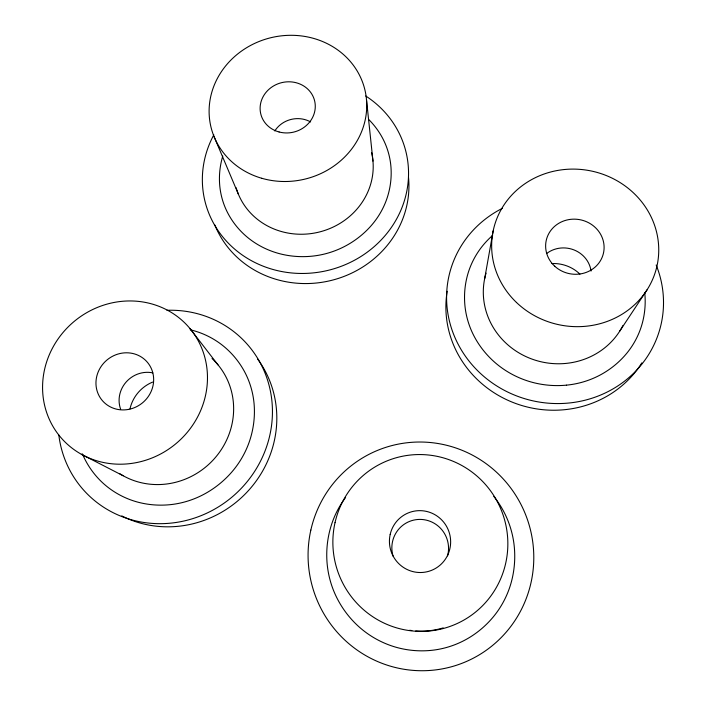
<?xml version="1.0" encoding="UTF-8"?>
<svg xmlns="http://www.w3.org/2000/svg" width="706" height="706" viewBox="0 0 706 706"><rect width="100%" height="100%" fill="white"/><g stroke="black" fill="none" stroke-linecap="round" stroke-linejoin="round"><path stroke-width="1.06" d="M484.669 278.676L493.167 230.88M619.744 331.114L647.19 289.645M345.596 497.509C338.218 507.27 332.888 518.522 329.834 530.365A98.134 96.519 70.9 0 0 326.79 557.978C327.213 572.028 330.761 585.962 337.177 598.467A97.163 95.601 71.1 0 0 356.83 624.828C368.214 635.665 382.325 643.616 397.522 647.667A97.128 95.592 71.4 0 0 430.228 650.464C444.277 649.229 457.973 644.613 469.967 637.2A97.993 96.466 72 0 0 491.455 619.038C501.834 607.284 509.088 592.855 512.432 577.534A98.063 96.501 72.6 0 0 514.506 549.462C513.456 533.913 508.514 518.672 500.227 505.47A98.09 96.484 72.6 0 0 493.794 496.362M566.424 385.158C579.741 383.887 592.758 379.643 604.212 372.715A93.113 88.312 13.7 0 0 624.378 356.053C633.935 345.437 640.624 332.288 643.475 318.282A93.139 88.374 13.7 0 0 644.763 292.849M190.205 329.773C203.928 333.011 216.804 339.754 227.173 349.32A93.863 89.283 -42.6 0 1 243.058 369.035C250.321 381.416 254.195 395.687 254.407 410.027A93.872 89.265 -42.4 0 1 251.036 436.237C247.038 450.728 239.387 464.151 229.053 475.067A93.819 89.23 -42.2 0 1 207.776 492.126C196.118 499.071 182.951 503.484 169.431 504.746A92.954 88.444 -42.2 0 1 138.561 502.337C124.53 498.718 111.451 491.438 101.073 481.307A92.971 88.479 -42.2 0 1 83.714 456.844L82.417 453.887M81.34 454.258L123.223 475.782M190.038 328.634A84.482 79.531 -40.2 0 1 136.434 462.607A84.482 79.531 -40.2 0 1 48.599 356.486A84.482 79.531 -40.2 0 1 190.038 328.634L218.039 364.905M214.147 136.823L238.363 194.132M366.476 99.493L372.971 161.118M641.842 362.875A105.626 100.411 14.4 0 1 515.521 403.417A105.626 100.411 14.4 0 1 447.18 291.304M656.174 265.006A108.786 103.191 14 0 1 598.838 395.766A108.786 103.191 14 0 1 457.92 343.822A108.786 103.191 14 0 1 502.381 208.323M622.904 325.581A73.609 69.744 13.7 0 1 530.797 358.639A73.609 69.744 13.7 0 1 486.055 273.16M566.424 385.158A92.283 87.518 13.8 0 1 534.963 382.996C520.393 379.537 506.661 372.583 495.312 362.813A92.309 87.535 14 0 1 475.738 339.189C469.313 328.069 465.475 315.476 464.689 302.653A93.21 88.391 14.2 0 1 466.878 277.617C470.134 264.044 477.035 251.415 486.593 241.258A93.236 88.453 14.2 0 1 492.647 235.389M551.933 263.567A36.253 34.382 13.9 0 1 579.917 274.105M546.585 253.578A27.243 25.698 12.9 0 1 573.952 249.906A27.243 25.698 12.9 0 1 591.054 271.051M443.2 627.89A77.528 76.292 71.5 0 1 415.737 630.943M411.863 630.555A77.528 76.292 71.5 0 1 409.701 630.255M393.065 556.134A28.734 28.302 70.8 0 1 419.805 519.404A28.734 28.302 70.8 0 1 447.56 555.878M257.637 359.08A106.394 101.435 -42.9 0 1 250.118 488.693A106.394 101.435 -42.9 0 1 121.794 515.892M166.978 310.287A109.589 104.276 -42.4 0 1 272.401 408.536A109.589 104.276 -42.4 0 1 173.297 522.855A109.589 104.276 -42.4 0 1 58.819 435.037M212.021 358.524A74.165 70.494 -42.1 0 1 216.857 455.723A74.165 70.494 -42.1 0 1 119.543 473.567M129.983 408.906A36.518 34.744 -42.3 0 1 152.646 382.087M120.629 409.198A27.455 25.99 -41.2 0 1 126.206 381.964A27.455 25.99 -41.2 0 1 152.84 372.883M408.518 177.471A100.614 94.163 -14 0 1 331.079 280.476A100.614 94.163 -14 0 1 214.845 225.002M365.734 95.998A103.491 96.572 -14 0 1 391.962 226.564A103.491 96.572 -14 0 1 253.701 261.9A103.491 96.572 -14 0 1 213.83 134.82M371.585 152.584A69.982 65.199 -14 0 1 319.977 231.842A69.982 65.199 -14 0 1 236.139 187.752M369.088 119.844A88.612 82.699 -14.2 0 1 379.051 132.19C386.288 143.194 390.506 156.141 391.098 169.299A88.629 82.681 -14.2 0 1 388.565 193.126C385.097 206.443 378.019 218.71 368.488 228.612A88.603 82.637 -14.1 0 1 348.49 244.311C337.344 250.815 324.804 254.901 311.964 256.181A87.8 81.896 -13.9 0 1 282.197 254.336C268.695 251.23 255.925 244.858 245.529 235.68A87.818 81.922 -13.9 0 1 228.117 213.68C222.514 203.213 219.54 191.388 219.434 179.518A88.656 82.734 -13.8 0 1 222.769 156.035M274.793 130.954A25.831 23.925 -13.9 0 1 310.622 121.944M554.748 266.224A29.317 27.49 12 0 0 603.303 253.833A29.317 27.49 12 0 0 566.539 220.095A29.317 27.49 12 0 0 554.748 266.224M516.43 302.424A83.776 78.56 12 0 0 656.015 269.86A83.776 78.56 12 0 0 553.142 171.373A83.776 78.56 12 0 0 516.43 302.424M310.843 530.082A114.54 112.678 71.7 0 0 454.426 665.908A114.54 112.678 71.7 0 0 497.518 473.144A114.54 112.678 71.7 0 0 310.843 530.082M335.023 522.661A88.568 87.341 69.7 0 0 446.28 627.66A88.568 87.341 69.7 0 0 479.762 478.606A88.568 87.341 69.7 0 0 335.023 522.661M390.18 534.46A30.993 30.561 69.6 0 0 429.08 571.225A30.993 30.561 69.6 0 0 440.844 519.087A30.993 30.561 69.6 0 0 390.18 534.46M128.518 409.418A29.564 27.825 -40.2 0 0 147.739 362.699A29.564 27.825 -40.2 0 0 98.178 371.956A29.564 27.825 -40.2 0 0 128.518 409.418M261.785 178.283A79.178 72.718 -13.9 0 0 365.39 92.08A79.178 72.718 -13.9 0 0 236.598 54.856A79.178 72.718 -13.9 0 0 261.785 178.283M279.099 131.978A27.71 25.442 -13.9 0 0 314.691 101.126A27.71 25.442 -13.9 0 0 269.295 89.009A27.71 25.442 -13.9 0 0 279.099 131.978"/></g></svg>
